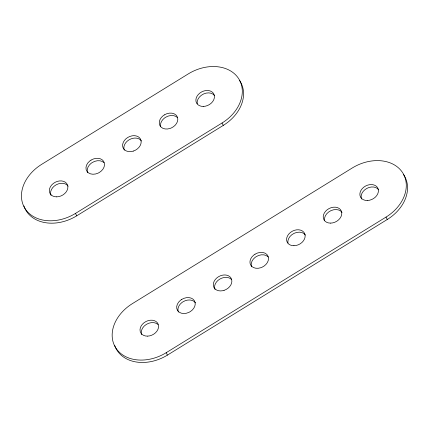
<?xml version="1.0" encoding="UTF-8"?>
<svg xmlns="http://www.w3.org/2000/svg" width="429" height="429" viewBox="0 0 429 429"><rect width="100%" height="100%" fill="white"/><g stroke="black" fill="none" stroke-linecap="round" stroke-linejoin="round"><path stroke-width="0.64" d="M75.477 213.422L222.04 123.01A38.953 29.708 -27.7 0 0 238.256 78.04A38.953 29.708 -27.7 0 0 188.283 73.901L41.72 164.312A38.953 29.708 -27.7 0 0 25.504 209.282A38.953 29.708 -27.7 0 0 75.477 213.422L76.732 215.814L223.294 125.397A38.953 29.708 -27.7 0 0 239.511 80.427M166.179 352.708L386.025 217.09A38.953 29.708 -27.7 0 0 402.241 172.12A38.953 29.708 -27.7 0 0 352.268 167.98L132.427 303.603A38.953 29.708 -27.7 0 0 116.211 348.573A38.953 29.708 -27.7 0 0 166.179 352.708L167.433 355.099L387.28 219.476A38.953 29.708 -27.7 0 0 403.496 174.506M177.526 117.728L177.29 117.444A9.738 7.427 -27.7 0 0 165.556 117.31L164.312 118.184A9.738 7.427 -27.7 0 0 160.602 126.405M268.227 257.014L267.991 256.735A9.738 7.427 -27.7 0 0 256.258 256.596L255.019 257.47A9.738 7.427 -27.7 0 0 251.646 266.817M141.409 140.948L140.648 140.052A9.738 7.427 -27.7 0 0 134.583 138.084L133.129 138.267A9.738 7.427 -27.7 0 0 124.303 150.134M231.59 279.617L231.349 279.338A9.738 7.427 -27.7 0 0 225.289 277.37L223.836 277.552A9.738 7.427 -27.7 0 0 215.004 289.419M386.025 217.09L387.28 219.476M222.04 123.01L223.294 125.397M141.726 334.625A9.738 7.427 -27.7 0 1 146.337 324.404A9.738 7.427 -27.7 0 1 158.07 324.544M178.367 312.022A9.738 7.427 -27.7 0 1 181.735 302.676L182.979 301.801A9.738 7.427 -27.7 0 1 195.474 302.836M287.945 243.087A9.738 7.427 -27.7 0 1 294.246 233.269A9.738 7.427 -27.7 0 1 305.394 235.028M324.587 220.485A9.738 7.427 -27.7 0 1 330.888 210.666A9.738 7.427 -27.7 0 1 342.031 212.425M361.567 199.008A9.738 7.427 -27.7 0 1 366.843 188.406A9.738 7.427 -27.7 0 1 378.673 189.822M167.433 355.099A38.953 29.708 -27.7 0 1 114.613 345.227M197.243 103.802A9.738 7.427 -27.7 0 1 203.544 93.983A9.738 7.427 -27.7 0 1 214.688 95.742M87.661 172.737A9.738 7.427 -27.7 0 1 91.034 163.39L92.278 162.516A9.738 7.427 -27.7 0 1 104.006 162.655M76.732 215.814A38.953 29.708 -27.7 0 1 23.911 205.936M51.024 195.34A9.738 7.427 -27.7 0 1 56.296 184.738A9.738 7.427 -27.7 0 1 68.131 186.154M91.023 160.124L89.779 160.998A9.738 7.427 -27.7 0 0 86.969 171.369A9.738 7.427 -27.7 0 0 98.112 173.128L99.458 172.404A9.738 7.427 -27.7 0 0 103.512 161.159A9.738 7.427 -27.7 0 0 91.023 160.124M164.302 114.918L163.058 115.792A9.738 7.427 -27.7 0 0 159.942 125.665A9.738 7.427 -27.7 0 0 169.975 128.475L171.396 127.917A9.738 7.427 -27.7 0 0 176.796 115.953L176.035 115.058A9.738 7.427 -27.7 0 0 164.302 114.918M181.724 299.415L180.48 300.289A9.738 7.427 -27.7 0 0 177.67 310.655A9.738 7.427 -27.7 0 0 188.819 312.414L190.165 311.69A9.738 7.427 -27.7 0 0 194.219 300.45A9.738 7.427 -27.7 0 0 181.724 299.415M255.003 254.209L253.764 255.083A9.738 7.427 -27.7 0 0 250.643 264.95A9.738 7.427 -27.7 0 0 260.682 267.76L262.098 267.208A9.738 7.427 -27.7 0 0 267.498 255.239L266.736 254.343A9.738 7.427 -27.7 0 0 255.003 254.209M133.339 151.078L131.885 151.448A9.738 7.427 -27.7 0 1 123.606 148.766L123.048 147.742A9.738 7.427 -27.7 0 1 131.88 135.875L133.328 135.693A9.738 7.427 -27.7 0 1 139.393 137.661L140.154 138.556A9.738 7.427 -27.7 0 1 133.339 151.078M224.04 290.363L222.587 290.733A9.738 7.427 -27.7 0 1 214.312 288.052L213.749 287.028A9.738 7.427 -27.7 0 1 222.581 275.161L224.035 274.984A9.738 7.427 -27.7 0 1 230.094 276.946L230.856 277.847A9.738 7.427 -27.7 0 1 224.04 290.363M147.378 336.138A9.738 7.427 -27.7 0 0 158.135 324.072A9.738 7.427 -27.7 0 0 142.401 324.254A9.738 7.427 -27.7 0 0 147.378 336.138M293.935 245.726A9.738 7.427 -27.7 0 0 304.697 233.66A9.738 7.427 -27.7 0 0 288.958 233.843A9.738 7.427 -27.7 0 0 293.935 245.726M330.577 223.123A9.738 7.427 -27.7 0 0 341.339 211.057A9.738 7.427 -27.7 0 0 325.6 211.234A9.738 7.427 -27.7 0 0 330.577 223.123M367.219 200.515A9.738 7.427 -27.7 0 0 377.976 188.454A9.738 7.427 -27.7 0 0 362.242 188.631A9.738 7.427 -27.7 0 0 367.219 200.515M56.671 196.852A9.738 7.427 -27.7 0 0 67.433 184.786A9.738 7.427 -27.7 0 0 51.695 184.969A9.738 7.427 -27.7 0 0 56.671 196.852M203.233 106.435A9.738 7.427 -27.7 0 0 213.996 94.375A9.738 7.427 -27.7 0 0 198.257 94.552A9.738 7.427 -27.7 0 0 203.233 106.435"/></g></svg>
